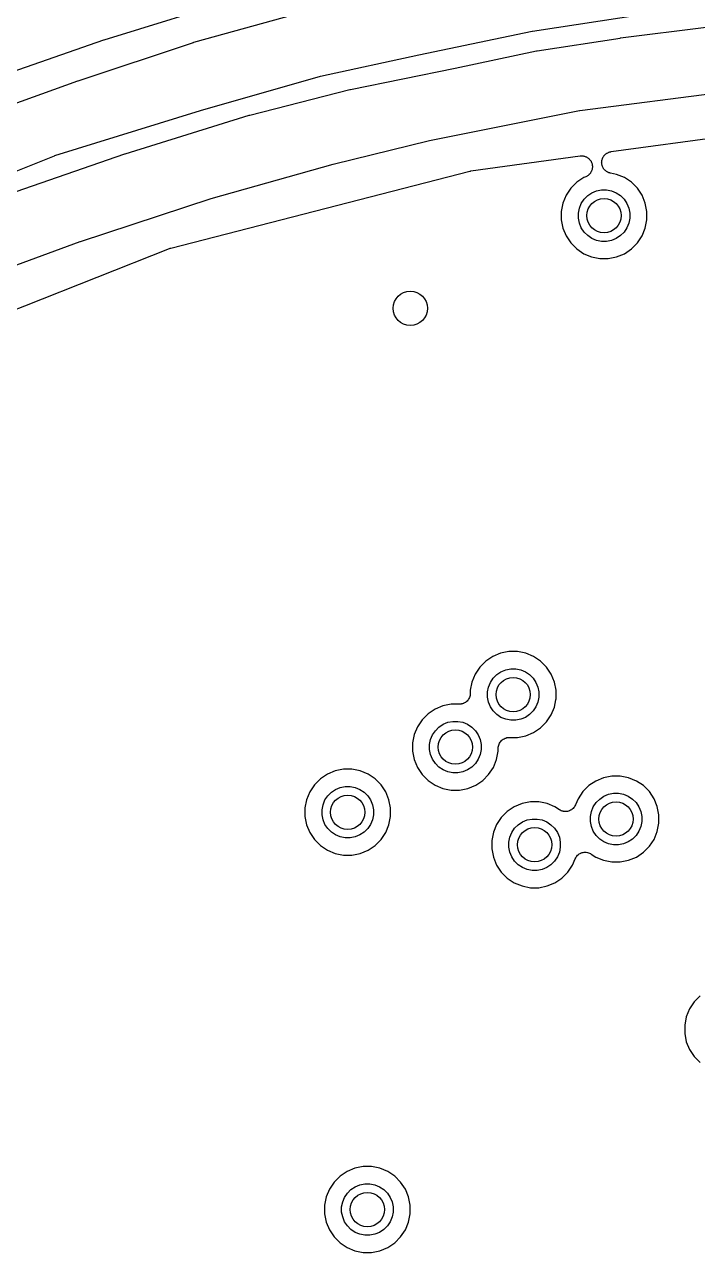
# Model space of a CAD drawing. Extents: x 76.5 to 170.9, y -170.6 to -83.1.
# Drawn here: x 115.13 to 122.97, y -107.21 to -92.9 of the extents above; entities that cross this region are included whole.
import ezdxf

# ---------------------------------------------------------------- set-up
doc = ezdxf.new("R2010")
doc.units = 0
doc.header["$MEASUREMENT"] = 0
doc.layers.add('BLACK', color=7, linetype='CONTINUOUS')

msp = doc.modelspace()

# ---------------------------------------------------------------- linework, layer by layer
at = {"layer": 'BLACK', "linetype": 'CONTINUOUS'}
for p, q in [((117.747, -92.5561), (116.049, -93.0803)), ((117.101, -93.1048), (118.27, -92.7814)), ((122.347, -92.7808), (121.05, -92.9804)), ((121.046, -92.981), (119.723, -93.2556)), ((121.05, -92.9804), (121.046, -92.981)), ((122.075, -93.0555), (123.072, -92.9309)), ((116.047, -93.0811), (114.4, -93.6549)), ((115.749, -93.5552), (117.095, -93.1067)), ((116.049, -93.0803), (116.047, -93.0811)), ((117.095, -93.1067), (117.097, -93.1062)), ((117.097, -93.1062), (117.099, -93.1057)), ((117.099, -93.1057), (117.101, -93.1048)), ((121.102, -93.2052), (122.071, -93.056)), ((122.071, -93.056), (122.073, -93.0557)), ((122.073, -93.0557), (122.074, -93.0557)), ((122.074, -93.0557), (122.075, -93.0555)), ((119.723, -93.2558), (118.575, -93.5052)), ((119.723, -93.2556), (119.723, -93.2558)), ((120.148, -93.4056), (121.095, -93.2064)), ((121.095, -93.2064), (121.096, -93.206)), ((121.096, -93.206), (121.099, -93.2058)), ((121.099, -93.2058), (121.102, -93.2052)), ((118.926, -93.6551), (120.148, -93.4057)), ((120.148, -93.4057), (120.148, -93.4056)), ((114.075, -94.1549), (115.747, -93.5562)), ((115.747, -93.5562), (115.748, -93.5556)), ((115.748, -93.5556), (115.749, -93.5554)), ((115.749, -93.5554), (115.749, -93.5552)), ((118.571, -93.5062), (117.174, -93.9055)), ((118.575, -93.5052), (118.571, -93.5062)), ((117.751, -93.9549), (118.92, -93.6564)), ((118.92, -93.6564), (118.922, -93.656)), ((118.922, -93.656), (118.924, -93.6557)), ((118.924, -93.6557), (118.926, -93.6551)), ((123.347, -93.6809), (121.6, -93.9054)), ((117.172, -93.9059), (115.476, -94.4299)), ((116.3, -94.4051), (117.745, -93.9566)), ((117.174, -93.9055), (117.172, -93.9059)), ((117.745, -93.9566), (117.747, -93.9561)), ((117.747, -93.9561), (117.749, -93.9557)), ((117.749, -93.9557), (117.751, -93.9549)), ((121.596, -93.9061), (119.849, -94.2554)), ((121.6, -93.9054), (121.596, -93.9061)), ((121.965, -94.3803), (125.412, -93.9072)), ((119.847, -94.256), (118.724, -94.5304)), ((119.849, -94.2554), (119.847, -94.256)), ((114.926, -94.8797), (116.296, -94.4063)), ((116.296, -94.4063), (116.298, -94.4058)), ((116.298, -94.4058), (116.299, -94.4055)), ((116.299, -94.4055), (116.3, -94.4051)), ((121.881, -94.429), (121.887, -94.4226)), ((121.887, -94.4226), (121.893, -94.4159)), ((121.893, -94.4159), (121.896, -94.4136)), ((121.896, -94.4136), (121.898, -94.4109)), ((121.898, -94.4109), (121.905, -94.4058)), ((121.905, -94.4058), (121.912, -94.4003)), ((121.912, -94.4003), (121.915, -94.3986)), ((121.915, -94.3986), (121.918, -94.3964)), ((121.918, -94.3964), (121.926, -94.3928)), ((121.926, -94.3928), (121.934, -94.3887)), ((121.934, -94.3887), (121.938, -94.3876)), ((121.938, -94.3876), (121.941, -94.3861)), ((121.941, -94.3861), (121.949, -94.3841)), ((121.949, -94.3841), (121.958, -94.3815)), ((121.958, -94.3815), (121.961, -94.3812)), ((121.961, -94.3812), (121.965, -94.3803)), ((115.471, -94.4316), (114.348, -94.8806)), ((115.476, -94.4299), (115.471, -94.4316)), ((118.722, -94.531), (117.299, -94.9303)), ((118.724, -94.5304), (118.722, -94.531)), ((120.33, -94.6047), (121.603, -94.43)), ((121.603, -94.43), (121.605, -94.4298)), ((121.605, -94.4298), (121.614, -94.4295)), ((121.614, -94.4295), (121.622, -94.4288)), ((121.622, -94.4288), (121.626, -94.4292)), ((121.626, -94.4292), (121.63, -94.4291)), ((121.63, -94.4291), (121.638, -94.4306)), ((121.638, -94.4306), (121.647, -94.4315)), ((121.647, -94.4315), (121.65, -94.4327)), ((121.65, -94.4327), (121.654, -94.4334)), ((121.654, -94.4334), (121.662, -94.4364)), ((121.662, -94.4364), (121.67, -94.439)), ((121.67, -94.439), (121.674, -94.4408)), ((121.674, -94.4408), (121.677, -94.4422)), ((121.677, -94.4422), (121.685, -94.4468)), ((121.685, -94.4468), (121.692, -94.4509)), ((121.692, -94.4509), (121.695, -94.4534)), ((121.695, -94.4534), (121.698, -94.4554)), ((121.698, -94.4554), (121.705, -94.4613)), ((121.705, -94.4613), (121.711, -94.4668)), ((121.711, -94.4668), (121.713, -94.4698)), ((121.713, -94.4698), (121.716, -94.4725)), ((121.716, -94.4725), (121.721, -94.4794)), ((121.721, -94.4794), (121.727, -94.4861)), ((121.727, -94.4861), (121.728, -94.4895)), ((121.728, -94.4895), (121.731, -94.4927)), ((121.731, -94.4927), (121.734, -94.5005)), ((121.734, -94.5005), (121.738, -94.508)), ((121.738, -94.508), (121.739, -94.5117)), ((121.739, -94.5117), (121.741, -94.5153)), ((121.741, -94.5153), (121.743, -94.5236)), ((121.743, -94.5236), (121.745, -94.5318)), ((121.745, -94.5318), (121.746, -94.5356)), ((121.746, -94.5356), (121.746, -94.5394)), ((121.746, -94.5394), (121.747, -94.548)), ((121.747, -94.5642), (121.746, -94.5726)), ((121.747, -94.548), (121.747, -94.5565)), ((121.747, -94.5565), (121.747, -94.5603)), ((121.747, -94.5603), (121.747, -94.5642)), ((121.855, -94.5051), (121.856, -94.5015)), ((121.856, -94.5138), (121.855, -94.5051)), ((121.856, -94.4978), (121.857, -94.4892)), ((121.856, -94.5015), (121.856, -94.4978)), ((121.856, -94.5225), (121.856, -94.5138)), ((121.857, -94.5261), (121.856, -94.5225)), ((121.857, -94.4892), (121.858, -94.4805)), ((121.858, -94.5298), (121.857, -94.5261)), ((121.858, -94.4805), (121.859, -94.477)), ((121.86, -94.5382), (121.858, -94.5298)), ((121.859, -94.477), (121.86, -94.4733)), ((121.86, -94.4733), (121.863, -94.4651)), ((121.862, -94.5467), (121.86, -94.5382)), ((121.863, -94.55), (121.862, -94.5467)), ((121.863, -94.4651), (121.865, -94.4568)), ((121.865, -94.5536), (121.863, -94.55)), ((121.865, -94.4568), (121.867, -94.4536)), ((121.869, -94.5613), (121.865, -94.5536)), ((121.867, -94.4536), (121.868, -94.4501)), ((121.868, -94.4501), (121.873, -94.4427)), ((121.872, -94.5693), (121.869, -94.5613)), ((121.873, -94.4427), (121.877, -94.435)), ((121.877, -94.435), (121.879, -94.4322)), ((121.879, -94.4322), (121.881, -94.429)), ((116.831, -95.5037), (120.316, -94.6075)), ((120.316, -94.6075), (120.318, -94.6071)), ((120.318, -94.6071), (120.324, -94.6062)), ((120.324, -94.6062), (120.33, -94.6047)), ((121.646, -94.6826), (121.564, -94.7373)), ((121.669, -94.6731), (121.646, -94.6826)), ((121.677, -94.6691), (121.669, -94.6731)), ((121.684, -94.6655), (121.677, -94.6691)), ((121.688, -94.6633), (121.684, -94.6655)), ((121.691, -94.6615), (121.688, -94.6633)), ((121.698, -94.6561), (121.691, -94.6615)), ((121.704, -94.651), (121.698, -94.6561)), ((121.707, -94.6482), (121.704, -94.651)), ((121.71, -94.6458), (121.707, -94.6482)), ((121.716, -94.6392), (121.71, -94.6458)), ((121.721, -94.6329), (121.716, -94.6392)), ((121.723, -94.6296), (121.721, -94.6329)), ((121.726, -94.6266), (121.723, -94.6296)), ((121.73, -94.6191), (121.726, -94.6266)), ((121.734, -94.6118), (121.73, -94.6191)), ((121.736, -94.6082), (121.734, -94.6118)), ((121.738, -94.6048), (121.736, -94.6082)), ((121.74, -94.5967), (121.738, -94.6048)), ((121.743, -94.5886), (121.74, -94.5967)), ((121.744, -94.5848), (121.743, -94.5886)), ((121.745, -94.5811), (121.744, -94.5848)), ((121.746, -94.5726), (121.745, -94.5811)), ((121.874, -94.5723), (121.872, -94.5693)), ((121.876, -94.5756), (121.874, -94.5723)), ((121.881, -94.5824), (121.876, -94.5756)), ((121.886, -94.5895), (121.881, -94.5824)), ((121.889, -94.592), (121.886, -94.5895)), ((121.891, -94.5949), (121.889, -94.592)), ((121.898, -94.6005), (121.891, -94.5949)), ((121.905, -94.6065), (121.898, -94.6005)), ((121.908, -94.6085), (121.905, -94.6065)), ((121.91, -94.6109), (121.908, -94.6085)), ((121.918, -94.6151), (121.91, -94.6109)), ((121.925, -94.6197), (121.918, -94.6151)), ((121.929, -94.621), (121.925, -94.6197)), ((121.932, -94.6228), (121.929, -94.621)), ((121.94, -94.6255), (121.932, -94.6228)), ((121.949, -94.6286), (121.94, -94.6255)), ((121.952, -94.6292), (121.949, -94.6286)), ((121.956, -94.6303), (121.952, -94.6292)), ((121.958, -94.6307), (121.956, -94.6303)), ((122.029, -94.6449), (121.958, -94.6307)), ((122.12, -94.6826), (122.029, -94.6449)), ((122.202, -94.7373), (122.12, -94.6826)), ((121.495, -94.807), (121.44, -94.8888)), ((121.564, -94.7373), (121.495, -94.807)), ((121.741, -94.8598), (121.796, -94.8372)), ((121.796, -94.8372), (121.854, -94.8257)), ((121.854, -94.8257), (121.913, -94.8257)), ((121.913, -94.8257), (121.971, -94.8372)), ((121.971, -94.8372), (122.025, -94.8598)), ((122.271, -94.807), (122.202, -94.7373)), ((122.326, -94.8888), (122.271, -94.807)), ((117.297, -94.9311), (115.774, -95.4304)), ((117.299, -94.9303), (117.297, -94.9311)), ((121.402, -94.9798), (121.383, -95.0764)), ((121.44, -94.8888), (121.402, -94.9798)), ((121.595, -95.0382), (121.617, -94.9836)), ((121.617, -94.9836), (121.65, -94.9344)), ((121.65, -94.9344), (121.692, -94.8927)), ((121.692, -94.8927), (121.741, -94.8598)), ((122.025, -94.8598), (122.074, -94.8927)), ((122.074, -94.8927), (122.116, -94.9344)), ((122.116, -94.9344), (122.149, -94.9836)), ((122.149, -94.9836), (122.172, -95.0382)), ((122.364, -94.9798), (122.326, -94.8888)), ((122.383, -95.0764), (122.364, -94.9798)), ((121.383, -95.0764), (121.383, -95.1749)), ((121.583, -95.0961), (121.595, -95.0382)), ((121.583, -95.1552), (121.583, -95.0961)), ((122.172, -95.0382), (122.183, -95.0961)), ((122.183, -95.0961), (122.183, -95.1552)), ((122.383, -95.1749), (122.383, -95.0764)), ((121.383, -95.1749), (121.402, -95.2715)), ((121.402, -95.2715), (121.44, -95.3625)), ((121.595, -95.2132), (121.583, -95.1552)), ((121.617, -95.2678), (121.595, -95.2132)), ((121.65, -95.3169), (121.617, -95.2678)), ((122.149, -95.2678), (122.116, -95.3169)), ((122.172, -95.2132), (122.149, -95.2678)), ((122.183, -95.1552), (122.172, -95.2132)), ((122.326, -95.3625), (122.364, -95.2715)), ((122.364, -95.2715), (122.383, -95.1749)), ((121.44, -95.3625), (121.495, -95.4444)), ((121.692, -95.3587), (121.65, -95.3169)), ((121.741, -95.3915), (121.692, -95.3587)), ((121.796, -95.4142), (121.741, -95.3915)), ((121.854, -95.4257), (121.796, -95.4142)), ((121.971, -95.4142), (121.913, -95.4257)), ((122.025, -95.3915), (121.971, -95.4142)), ((122.074, -95.3587), (122.025, -95.3915)), ((122.116, -95.3169), (122.074, -95.3587)), ((122.271, -95.4444), (122.326, -95.3625)), ((115.772, -95.4311), (114.475, -95.905)), ((115.128, -96.1758), (116.816, -95.5086)), ((115.774, -95.4304), (115.772, -95.4311)), ((116.816, -95.5086), (116.817, -95.508)), ((116.817, -95.508), (116.824, -95.5061)), ((116.824, -95.5061), (116.831, -95.5037)), ((121.495, -95.4444), (121.564, -95.5141)), ((121.564, -95.5141), (121.646, -95.5688)), ((121.913, -95.4257), (121.854, -95.4257)), ((122.12, -95.5688), (122.202, -95.5141)), ((122.202, -95.5141), (122.271, -95.4444)), ((121.646, -95.5688), (121.737, -95.6065)), ((121.737, -95.6065), (121.834, -95.6257)), ((121.834, -95.6257), (121.932, -95.6257)), ((121.932, -95.6257), (122.029, -95.6065)), ((122.029, -95.6065), (122.12, -95.5688)), ((112.534, -97.2014), (115.128, -96.1758)), ((115.128, -96.1758), (115.128, -96.1758)), ((120.586, -100.263), (120.504, -100.317)), ((120.677, -100.225), (120.586, -100.263)), ((120.774, -100.206), (120.677, -100.225)), ((120.872, -100.206), (120.774, -100.206)), ((120.969, -100.225), (120.872, -100.206)), ((121.06, -100.263), (120.969, -100.225)), ((121.142, -100.317), (121.06, -100.263)), ((120.435, -100.387), (120.38, -100.469)), ((120.504, -100.317), (120.435, -100.387)), ((120.681, -100.44), (120.736, -100.417)), ((120.736, -100.417), (120.794, -100.406)), ((120.794, -100.406), (120.853, -100.406)), ((120.853, -100.406), (120.911, -100.417)), ((120.911, -100.417), (120.965, -100.44)), ((121.211, -100.387), (121.142, -100.317)), ((121.266, -100.469), (121.211, -100.387)), ((120.342, -100.56), (120.323, -100.656)), ((120.38, -100.469), (120.342, -100.56)), ((120.535, -100.618), (120.557, -100.564)), ((120.557, -100.564), (120.59, -100.514)), ((120.59, -100.514), (120.632, -100.473)), ((120.632, -100.473), (120.681, -100.44)), ((120.965, -100.44), (121.014, -100.473)), ((121.014, -100.473), (121.056, -100.514)), ((121.056, -100.514), (121.089, -100.564)), ((121.089, -100.564), (121.112, -100.618)), ((121.304, -100.56), (121.266, -100.469)), ((121.323, -100.656), (121.304, -100.56)), ((120.32, -100.717), (120.317, -100.729)), ((120.322, -100.704), (120.32, -100.716)), ((120.32, -100.716), (120.32, -100.717)), ((120.32, -100.717), (120.32, -100.717)), ((120.323, -100.693), (120.322, -100.704)), ((120.323, -100.656), (120.323, -100.691)), ((120.323, -100.691), (120.323, -100.692)), ((120.323, -100.692), (120.323, -100.692)), ((120.323, -100.692), (120.323, -100.692)), ((120.323, -100.692), (120.323, -100.693)), ((120.523, -100.676), (120.535, -100.618)), ((120.523, -100.735), (120.523, -100.676)), ((121.112, -100.618), (121.123, -100.676)), ((121.123, -100.676), (121.123, -100.735)), ((121.323, -100.755), (121.323, -100.656)), ((120.003, -100.837), (119.912, -100.875)), ((120.1, -100.818), (120.003, -100.837)), ((120.196, -100.818), (120.1, -100.818)), ((120.208, -100.817), (120.196, -100.818)), ((120.22, -100.816), (120.208, -100.817)), ((120.221, -100.815), (120.22, -100.815)), ((120.22, -100.815), (120.22, -100.816)), ((120.232, -100.812), (120.221, -100.815)), ((120.244, -100.809), (120.232, -100.812)), ((120.255, -100.803), (120.244, -100.808)), ((120.244, -100.808), (120.244, -100.808)), ((120.244, -100.808), (120.244, -100.809)), ((120.266, -100.797), (120.255, -100.803)), ((120.276, -100.789), (120.266, -100.797)), ((120.266, -100.797), (120.266, -100.797)), ((120.266, -100.797), (120.266, -100.797)), ((120.285, -100.782), (120.276, -100.789)), ((120.286, -100.781), (120.285, -100.781)), ((120.285, -100.781), (120.285, -100.782)), ((120.293, -100.772), (120.286, -100.781)), ((120.301, -100.763), (120.293, -100.772)), ((120.307, -100.751), (120.301, -100.762)), ((120.301, -100.762), (120.301, -100.762)), ((120.301, -100.762), (120.301, -100.763)), ((120.313, -100.741), (120.307, -100.751)), ((120.317, -100.729), (120.313, -100.74)), ((120.313, -100.74), (120.313, -100.74)), ((120.313, -100.74), (120.313, -100.741)), ((120.535, -100.793), (120.523, -100.735)), ((120.557, -100.848), (120.535, -100.793)), ((120.59, -100.897), (120.557, -100.848)), ((121.089, -100.848), (121.056, -100.897)), ((121.112, -100.793), (121.089, -100.848)), ((121.123, -100.735), (121.112, -100.793)), ((121.266, -100.943), (121.304, -100.852)), ((121.304, -100.852), (121.32, -100.769)), ((121.32, -100.769), (121.323, -100.755)), ((121.32, -100.769), (121.32, -100.769)), ((119.761, -100.999), (119.706, -101.081)), ((119.83, -100.929), (119.761, -100.999)), ((119.912, -100.875), (119.83, -100.929)), ((120.632, -100.939), (120.59, -100.897)), ((120.681, -100.972), (120.632, -100.939)), ((120.736, -100.994), (120.681, -100.972)), ((120.794, -101.006), (120.736, -100.994)), ((120.911, -100.994), (120.853, -101.006)), ((120.965, -100.972), (120.911, -100.994)), ((121.014, -100.939), (120.965, -100.972)), ((121.056, -100.897), (121.014, -100.939)), ((121.211, -101.024), (121.266, -100.943)), ((119.706, -101.081), (119.668, -101.172)), ((119.883, -101.176), (119.916, -101.127)), ((119.916, -101.127), (119.958, -101.085)), ((119.958, -101.085), (120.007, -101.052)), ((120.007, -101.052), (120.061, -101.029)), ((120.061, -101.029), (120.119, -101.018)), ((120.119, -101.018), (120.179, -101.018)), ((120.179, -101.018), (120.236, -101.029)), ((120.236, -101.029), (120.291, -101.052)), ((120.291, -101.052), (120.34, -101.085)), ((120.34, -101.085), (120.382, -101.127)), ((120.382, -101.127), (120.415, -101.176)), ((120.853, -101.006), (120.794, -101.006)), ((121.06, -101.149), (121.142, -101.094)), ((121.142, -101.094), (121.211, -101.024)), ((119.668, -101.172), (119.649, -101.269)), ((119.649, -101.269), (119.649, -101.367)), ((119.849, -101.288), (119.861, -101.23)), ((119.849, -101.347), (119.849, -101.288)), ((119.861, -101.23), (119.883, -101.176)), ((120.415, -101.176), (120.437, -101.23)), ((120.437, -101.23), (120.449, -101.288)), ((120.449, -101.288), (120.449, -101.347)), ((120.655, -101.295), (120.659, -101.283)), ((120.659, -101.283), (120.665, -101.272)), ((120.659, -101.283), (120.659, -101.283)), ((120.659, -101.283), (120.659, -101.283)), ((120.665, -101.272), (120.671, -101.262)), ((120.671, -101.261), (120.679, -101.252)), ((120.671, -101.262), (120.671, -101.261)), ((120.671, -101.261), (120.671, -101.261)), ((120.679, -101.252), (120.686, -101.243)), ((120.686, -101.243), (120.687, -101.242)), ((120.687, -101.242), (120.696, -101.234)), ((120.687, -101.242), (120.687, -101.242)), ((120.696, -101.234), (120.706, -101.227)), ((120.706, -101.226), (120.717, -101.221)), ((120.706, -101.227), (120.706, -101.226)), ((120.706, -101.227), (120.706, -101.227)), ((120.717, -101.221), (120.728, -101.215)), ((120.728, -101.215), (120.74, -101.212)), ((120.728, -101.215), (120.728, -101.215)), ((120.728, -101.215), (120.728, -101.215)), ((120.74, -101.212), (120.751, -101.208)), ((120.751, -101.208), (120.752, -101.208)), ((120.752, -101.208), (120.764, -101.207)), ((120.752, -101.208), (120.752, -101.208)), ((120.764, -101.207), (120.776, -101.206)), ((120.776, -101.206), (120.872, -101.206)), ((120.872, -101.206), (120.969, -101.186)), ((120.969, -101.186), (121.06, -101.149)), ((119.649, -101.367), (119.668, -101.464)), ((119.861, -101.405), (119.849, -101.347)), ((119.883, -101.46), (119.861, -101.405)), ((120.437, -101.405), (120.415, -101.46)), ((120.449, -101.347), (120.437, -101.405)), ((120.63, -101.464), (120.649, -101.367)), ((120.649, -101.331), (120.65, -101.319)), ((120.649, -101.332), (120.649, -101.331)), ((120.649, -101.333), (120.649, -101.332)), ((120.649, -101.332), (120.649, -101.332)), ((120.649, -101.332), (120.649, -101.332)), ((120.649, -101.367), (120.649, -101.333)), ((120.65, -101.319), (120.652, -101.307)), ((120.652, -101.306), (120.655, -101.295)), ((120.652, -101.307), (120.652, -101.306)), ((120.652, -101.307), (120.652, -101.307)), ((118.845, -101.577), (118.748, -101.596)), ((118.943, -101.577), (118.845, -101.577)), ((119.04, -101.596), (118.943, -101.577)), ((119.668, -101.464), (119.706, -101.555)), ((119.706, -101.555), (119.761, -101.637)), ((119.916, -101.509), (119.883, -101.46)), ((119.958, -101.551), (119.916, -101.509)), ((120.007, -101.584), (119.958, -101.551)), ((120.34, -101.551), (120.291, -101.584)), ((120.382, -101.509), (120.34, -101.551)), ((120.415, -101.46), (120.382, -101.509)), ((120.537, -101.637), (120.592, -101.555)), ((120.592, -101.555), (120.63, -101.464)), ((118.575, -101.688), (118.506, -101.758)), ((118.657, -101.633), (118.575, -101.688)), ((118.748, -101.596), (118.657, -101.633)), ((119.131, -101.633), (119.04, -101.596)), ((119.213, -101.688), (119.131, -101.633)), ((119.282, -101.758), (119.213, -101.688)), ((119.761, -101.637), (119.83, -101.706)), ((119.83, -101.706), (119.912, -101.761)), ((120.061, -101.606), (120.007, -101.584)), ((120.119, -101.618), (120.061, -101.606)), ((120.179, -101.618), (120.119, -101.618)), ((120.236, -101.606), (120.179, -101.618)), ((120.291, -101.584), (120.236, -101.606)), ((120.386, -101.761), (120.468, -101.706)), ((120.468, -101.706), (120.537, -101.637)), ((121.786, -101.713), (121.704, -101.767)), ((121.877, -101.675), (121.786, -101.713)), ((121.974, -101.656), (121.877, -101.675)), ((122.072, -101.656), (121.974, -101.656)), ((122.169, -101.675), (122.072, -101.656)), ((122.26, -101.713), (122.169, -101.675)), ((122.342, -101.767), (122.26, -101.713)), ((118.451, -101.84), (118.413, -101.931)), ((118.506, -101.758), (118.451, -101.84)), ((118.661, -101.885), (118.703, -101.844)), ((118.703, -101.844), (118.752, -101.811)), ((118.752, -101.811), (118.806, -101.788)), ((118.806, -101.788), (118.864, -101.777)), ((118.864, -101.777), (118.924, -101.777)), ((118.924, -101.777), (118.981, -101.788)), ((118.981, -101.788), (119.036, -101.811)), ((119.036, -101.811), (119.085, -101.844)), ((119.085, -101.844), (119.127, -101.885)), ((119.337, -101.84), (119.282, -101.758)), ((119.375, -101.931), (119.337, -101.84)), ((119.912, -101.761), (120.003, -101.799)), ((120.003, -101.799), (120.1, -101.818)), ((120.1, -101.818), (120.198, -101.818)), ((120.198, -101.818), (120.295, -101.799)), ((120.295, -101.799), (120.386, -101.761)), ((121.635, -101.837), (121.58, -101.919)), ((121.704, -101.767), (121.635, -101.837)), ((121.936, -101.867), (121.994, -101.856)), ((121.994, -101.856), (122.053, -101.856)), ((122.053, -101.856), (122.111, -101.867)), ((122.411, -101.837), (122.342, -101.767)), ((122.412, -101.837), (122.411, -101.837)), ((122.466, -101.919), (122.412, -101.837)), ((122.412, -101.837), (122.412, -101.837)), ((118.413, -101.931), (118.394, -102.027)), ((118.594, -102.047), (118.606, -101.989)), ((118.606, -101.989), (118.628, -101.934)), ((118.628, -101.934), (118.661, -101.885)), ((119.127, -101.885), (119.16, -101.934)), ((119.16, -101.934), (119.182, -101.989)), ((119.182, -101.989), (119.194, -102.047)), ((119.394, -102.027), (119.375, -101.931)), ((120.927, -101.975), (120.836, -102.013)), ((121.024, -101.956), (120.927, -101.975)), ((121.122, -101.956), (121.024, -101.956)), ((121.219, -101.975), (121.122, -101.956)), ((121.31, -102.013), (121.219, -101.975)), ((121.544, -102.003), (121.538, -102.013)), ((121.55, -101.992), (121.544, -102.003)), ((121.58, -101.919), (121.55, -101.991)), ((121.55, -101.991), (121.55, -101.992)), ((121.55, -101.992), (121.55, -101.992)), ((121.55, -101.992), (121.55, -101.992)), ((121.55, -101.992), (121.55, -101.992)), ((121.757, -102.014), (121.79, -101.964)), ((121.79, -101.964), (121.832, -101.923)), ((121.832, -101.923), (121.881, -101.89)), ((121.881, -101.89), (121.936, -101.867)), ((122.111, -101.867), (122.165, -101.89)), ((122.165, -101.89), (122.214, -101.923)), ((122.214, -101.923), (122.256, -101.964)), ((122.256, -101.964), (122.289, -102.014)), ((122.504, -102.01), (122.466, -101.919)), ((118.394, -102.027), (118.394, -102.126)), ((118.394, -102.126), (118.413, -102.222)), ((118.594, -102.106), (118.594, -102.047)), ((118.606, -102.164), (118.594, -102.106)), ((119.194, -102.106), (119.182, -102.164)), ((119.194, -102.047), (119.194, -102.106)), ((119.375, -102.222), (119.394, -102.126)), ((119.394, -102.126), (119.394, -102.027)), ((120.685, -102.137), (120.63, -102.219)), ((120.754, -102.067), (120.685, -102.137)), ((120.836, -102.013), (120.754, -102.067)), ((121.362, -102.048), (121.31, -102.013)), ((121.373, -102.053), (121.362, -102.048)), ((121.384, -102.059), (121.373, -102.053)), ((121.396, -102.063), (121.384, -102.059)), ((121.384, -102.059), (121.384, -102.059)), ((121.384, -102.059), (121.384, -102.059)), ((121.407, -102.066), (121.396, -102.063)), ((121.408, -102.066), (121.407, -102.066)), ((121.408, -102.067), (121.408, -102.066)), ((121.42, -102.068), (121.408, -102.067)), ((121.432, -102.069), (121.42, -102.068)), ((121.433, -102.069), (121.432, -102.069)), ((121.432, -102.069), (121.432, -102.069)), ((121.445, -102.068), (121.433, -102.069)), ((121.457, -102.067), (121.445, -102.068)), ((121.469, -102.063), (121.457, -102.067)), ((121.457, -102.067), (121.457, -102.067)), ((121.457, -102.067), (121.457, -102.067)), ((121.48, -102.06), (121.469, -102.063)), ((121.481, -102.06), (121.48, -102.06)), ((121.492, -102.054), (121.481, -102.06)), ((121.481, -102.06), (121.481, -102.06)), ((121.502, -102.048), (121.492, -102.054)), ((121.503, -102.048), (121.502, -102.048)), ((121.512, -102.04), (121.503, -102.048)), ((121.503, -102.048), (121.503, -102.048)), ((121.522, -102.033), (121.512, -102.04)), ((121.53, -102.023), (121.522, -102.032)), ((121.522, -102.032), (121.522, -102.033)), ((121.522, -102.033), (121.522, -102.033)), ((121.538, -102.014), (121.53, -102.023)), ((121.538, -102.013), (121.538, -102.014)), ((121.538, -102.014), (121.538, -102.014)), ((121.723, -102.126), (121.735, -102.068)), ((121.723, -102.185), (121.723, -102.126)), ((121.735, -102.068), (121.757, -102.014)), ((122.289, -102.014), (122.312, -102.068)), ((122.312, -102.068), (122.323, -102.126)), ((122.323, -102.126), (122.323, -102.185)), ((122.523, -102.106), (122.504, -102.01)), ((122.523, -102.205), (122.523, -102.106)), ((118.413, -102.222), (118.451, -102.313)), ((118.628, -102.219), (118.606, -102.164)), ((118.661, -102.268), (118.628, -102.219)), ((118.703, -102.31), (118.661, -102.268)), ((119.127, -102.268), (119.085, -102.31)), ((119.16, -102.219), (119.127, -102.268)), ((119.182, -102.164), (119.16, -102.219)), ((119.337, -102.313), (119.375, -102.222)), ((120.63, -102.219), (120.592, -102.31)), ((120.807, -102.314), (120.84, -102.264)), ((120.84, -102.264), (120.882, -102.223)), ((120.882, -102.223), (120.931, -102.19)), ((120.931, -102.19), (120.986, -102.167)), ((120.986, -102.167), (121.044, -102.156)), ((121.044, -102.156), (121.103, -102.156)), ((121.103, -102.156), (121.161, -102.167)), ((121.161, -102.167), (121.215, -102.19)), ((121.215, -102.19), (121.264, -102.223)), ((121.264, -102.223), (121.306, -102.264)), ((121.306, -102.264), (121.339, -102.314)), ((121.735, -102.243), (121.723, -102.185)), ((121.757, -102.298), (121.735, -102.243)), ((122.312, -102.243), (122.289, -102.298)), ((122.323, -102.185), (122.312, -102.243)), ((122.504, -102.302), (122.523, -102.205)), ((118.451, -102.313), (118.506, -102.395)), ((118.506, -102.395), (118.575, -102.465)), ((118.752, -102.342), (118.703, -102.31)), ((118.806, -102.365), (118.752, -102.342)), ((118.864, -102.377), (118.806, -102.365)), ((118.924, -102.377), (118.864, -102.377)), ((118.981, -102.365), (118.924, -102.377)), ((119.036, -102.342), (118.981, -102.365)), ((119.085, -102.31), (119.036, -102.342)), ((119.213, -102.465), (119.282, -102.395)), ((119.282, -102.395), (119.33, -102.323)), ((119.33, -102.323), (119.337, -102.313)), ((119.33, -102.323), (119.33, -102.323)), ((120.592, -102.31), (120.573, -102.406)), ((120.573, -102.406), (120.573, -102.505)), ((120.773, -102.426), (120.785, -102.368)), ((120.773, -102.485), (120.773, -102.426)), ((120.785, -102.368), (120.807, -102.314)), ((121.339, -102.314), (121.362, -102.368)), ((121.362, -102.368), (121.373, -102.426)), ((121.373, -102.426), (121.373, -102.485)), ((121.79, -102.347), (121.757, -102.298)), ((121.832, -102.389), (121.79, -102.347)), ((121.881, -102.422), (121.832, -102.389)), ((121.936, -102.444), (121.881, -102.422)), ((122.165, -102.422), (122.111, -102.444)), ((122.214, -102.389), (122.165, -102.422)), ((122.256, -102.347), (122.214, -102.389)), ((122.289, -102.298), (122.256, -102.347)), ((122.411, -102.474), (122.466, -102.393)), ((122.466, -102.393), (122.504, -102.302)), ((118.575, -102.465), (118.657, -102.52)), ((118.657, -102.52), (118.748, -102.557)), ((118.748, -102.557), (118.845, -102.577)), ((118.845, -102.577), (118.943, -102.577)), ((118.943, -102.577), (119.04, -102.557)), ((119.04, -102.557), (119.131, -102.52)), ((119.131, -102.52), (119.213, -102.465)), ((120.573, -102.505), (120.592, -102.602)), ((120.785, -102.543), (120.773, -102.485)), ((120.807, -102.598), (120.785, -102.543)), ((121.362, -102.543), (121.339, -102.598)), ((121.373, -102.485), (121.362, -102.543)), ((121.566, -102.588), (121.574, -102.579)), ((121.574, -102.579), (121.575, -102.578)), ((121.574, -102.579), (121.574, -102.579)), ((121.575, -102.578), (121.584, -102.571)), ((121.584, -102.571), (121.593, -102.563)), ((121.593, -102.563), (121.594, -102.563)), ((121.594, -102.563), (121.605, -102.557)), ((121.594, -102.563), (121.594, -102.563)), ((121.605, -102.557), (121.615, -102.552)), ((121.615, -102.552), (121.616, -102.552)), ((121.616, -102.551), (121.627, -102.548)), ((121.616, -102.552), (121.616, -102.551)), ((121.627, -102.548), (121.639, -102.545)), ((121.639, -102.545), (121.639, -102.545)), ((121.639, -102.545), (121.64, -102.545)), ((121.64, -102.545), (121.652, -102.543)), ((121.652, -102.543), (121.664, -102.542)), ((121.664, -102.542), (121.664, -102.542)), ((121.664, -102.542), (121.664, -102.542)), ((121.664, -102.542), (121.676, -102.544)), ((121.676, -102.544), (121.688, -102.545)), ((121.688, -102.545), (121.689, -102.545)), ((121.689, -102.545), (121.689, -102.545)), ((121.689, -102.545), (121.701, -102.549)), ((121.701, -102.549), (121.712, -102.552)), ((121.712, -102.552), (121.712, -102.552)), ((121.712, -102.552), (121.713, -102.552)), ((121.713, -102.552), (121.723, -102.558)), ((121.723, -102.558), (121.734, -102.564)), ((121.734, -102.564), (121.786, -102.599)), ((121.994, -102.456), (121.936, -102.444)), ((122.053, -102.456), (121.994, -102.456)), ((122.111, -102.444), (122.053, -102.456)), ((122.26, -102.599), (122.342, -102.544)), ((122.342, -102.544), (122.411, -102.474)), ((120.592, -102.602), (120.63, -102.693)), ((120.63, -102.693), (120.685, -102.774)), ((120.84, -102.647), (120.807, -102.598)), ((120.882, -102.689), (120.84, -102.647)), ((120.931, -102.722), (120.882, -102.689)), ((120.986, -102.744), (120.931, -102.722)), ((121.215, -102.722), (121.161, -102.744)), ((121.264, -102.689), (121.215, -102.722)), ((121.306, -102.647), (121.264, -102.689)), ((121.339, -102.598), (121.306, -102.647)), ((121.461, -102.774), (121.516, -102.693)), ((121.516, -102.693), (121.546, -102.621)), ((121.546, -102.62), (121.547, -102.619)), ((121.546, -102.621), (121.546, -102.62)), ((121.546, -102.62), (121.546, -102.62)), ((121.546, -102.62), (121.546, -102.62)), ((121.547, -102.619), (121.552, -102.608)), ((121.552, -102.608), (121.558, -102.598)), ((121.558, -102.598), (121.559, -102.597)), ((121.558, -102.598), (121.558, -102.598)), ((121.559, -102.597), (121.566, -102.588)), ((121.786, -102.599), (121.877, -102.636)), ((121.877, -102.636), (121.974, -102.656)), ((121.974, -102.656), (122.072, -102.656)), ((122.072, -102.656), (122.169, -102.636)), ((122.169, -102.636), (122.26, -102.599)), ((120.685, -102.774), (120.754, -102.844)), ((120.754, -102.844), (120.836, -102.899)), ((121.044, -102.756), (120.986, -102.744)), ((121.103, -102.756), (121.044, -102.756)), ((121.161, -102.744), (121.103, -102.756)), ((121.31, -102.899), (121.392, -102.844)), ((121.392, -102.844), (121.461, -102.774)), ((120.836, -102.899), (120.927, -102.936)), ((120.927, -102.936), (121.024, -102.956)), ((121.024, -102.956), (121.122, -102.956)), ((121.122, -102.956), (121.219, -102.936)), ((121.219, -102.936), (121.31, -102.899)), ((122.935, -104.287), (122.88, -104.369)), ((123.004, -104.217), (122.935, -104.287)), ((122.88, -104.369), (122.842, -104.46)), ((122.842, -104.46), (122.823, -104.556)), ((122.823, -104.556), (122.823, -104.655)), ((122.823, -104.655), (122.842, -104.752)), ((122.842, -104.752), (122.88, -104.843)), ((122.88, -104.843), (122.935, -104.924)), ((122.935, -104.924), (123.004, -104.994)), ((118.886, -106.263), (118.804, -106.317)), ((118.977, -106.225), (118.886, -106.263)), ((119.074, -106.206), (118.977, -106.225)), ((119.172, -106.206), (119.074, -106.206)), ((119.269, -106.225), (119.172, -106.206)), ((119.36, -106.263), (119.269, -106.225)), ((119.442, -106.317), (119.36, -106.263)), ((118.735, -106.387), (118.68, -106.469)), ((118.804, -106.317), (118.735, -106.387)), ((118.932, -106.473), (118.981, -106.44)), ((118.981, -106.44), (119.036, -106.417)), ((119.036, -106.417), (119.094, -106.406)), ((119.094, -106.406), (119.153, -106.406)), ((119.153, -106.406), (119.211, -106.417)), ((119.211, -106.417), (119.265, -106.44)), ((119.265, -106.44), (119.314, -106.473)), ((119.511, -106.387), (119.442, -106.317)), ((119.566, -106.469), (119.511, -106.387)), ((118.642, -106.56), (118.623, -106.656)), ((118.68, -106.469), (118.642, -106.56)), ((118.835, -106.618), (118.857, -106.564)), ((118.857, -106.564), (118.89, -106.514)), ((118.89, -106.514), (118.932, -106.473)), ((119.314, -106.473), (119.356, -106.514)), ((119.356, -106.514), (119.389, -106.564)), ((119.389, -106.564), (119.412, -106.618)), ((119.604, -106.56), (119.566, -106.469)), ((119.623, -106.656), (119.604, -106.56)), ((118.623, -106.656), (118.623, -106.755)), ((118.823, -106.676), (118.835, -106.618)), ((118.823, -106.735), (118.823, -106.676)), ((119.412, -106.618), (119.423, -106.676)), ((119.423, -106.676), (119.423, -106.735)), ((119.623, -106.755), (119.623, -106.656)), ((118.623, -106.755), (118.642, -106.852)), ((118.642, -106.852), (118.68, -106.943)), ((118.835, -106.793), (118.823, -106.735)), ((118.857, -106.848), (118.835, -106.793)), ((118.89, -106.897), (118.857, -106.848)), ((119.389, -106.848), (119.356, -106.897)), ((119.412, -106.793), (119.389, -106.848)), ((119.423, -106.735), (119.412, -106.793)), ((119.566, -106.943), (119.604, -106.852)), ((119.604, -106.852), (119.623, -106.755)), ((118.68, -106.943), (118.735, -107.024)), ((118.932, -106.939), (118.89, -106.897)), ((118.981, -106.972), (118.932, -106.939)), ((119.036, -106.994), (118.981, -106.972)), ((119.094, -107.006), (119.036, -106.994)), ((119.153, -107.006), (119.094, -107.006)), ((119.211, -106.994), (119.153, -107.006)), ((119.265, -106.972), (119.211, -106.994)), ((119.314, -106.939), (119.265, -106.972)), ((119.356, -106.897), (119.314, -106.939)), ((119.511, -107.024), (119.566, -106.943)), ((118.735, -107.024), (118.804, -107.094)), ((118.804, -107.094), (118.886, -107.149)), ((118.886, -107.149), (118.977, -107.186)), ((119.269, -107.186), (119.36, -107.149)), ((119.36, -107.149), (119.442, -107.094)), ((119.442, -107.094), (119.511, -107.024)), ((118.977, -107.186), (119.074, -107.206)), ((119.074, -107.206), (119.172, -107.206)), ((119.172, -107.206), (119.269, -107.186))]:
    msp.add_line(p, q, dxfattribs=at)
at = {"layer": 'BLACK'}
for centre in [(121.883, -95.1257), (119.623, -96.2057), (120.823, -100.706), (120.149, -101.318), (118.894, -102.077), (122.023, -102.156), (121.073, -102.456), (119.123, -106.706)]:
    msp.add_circle(centre, 0.2, dxfattribs=at)

doc.saveas('drawing.dxf')
